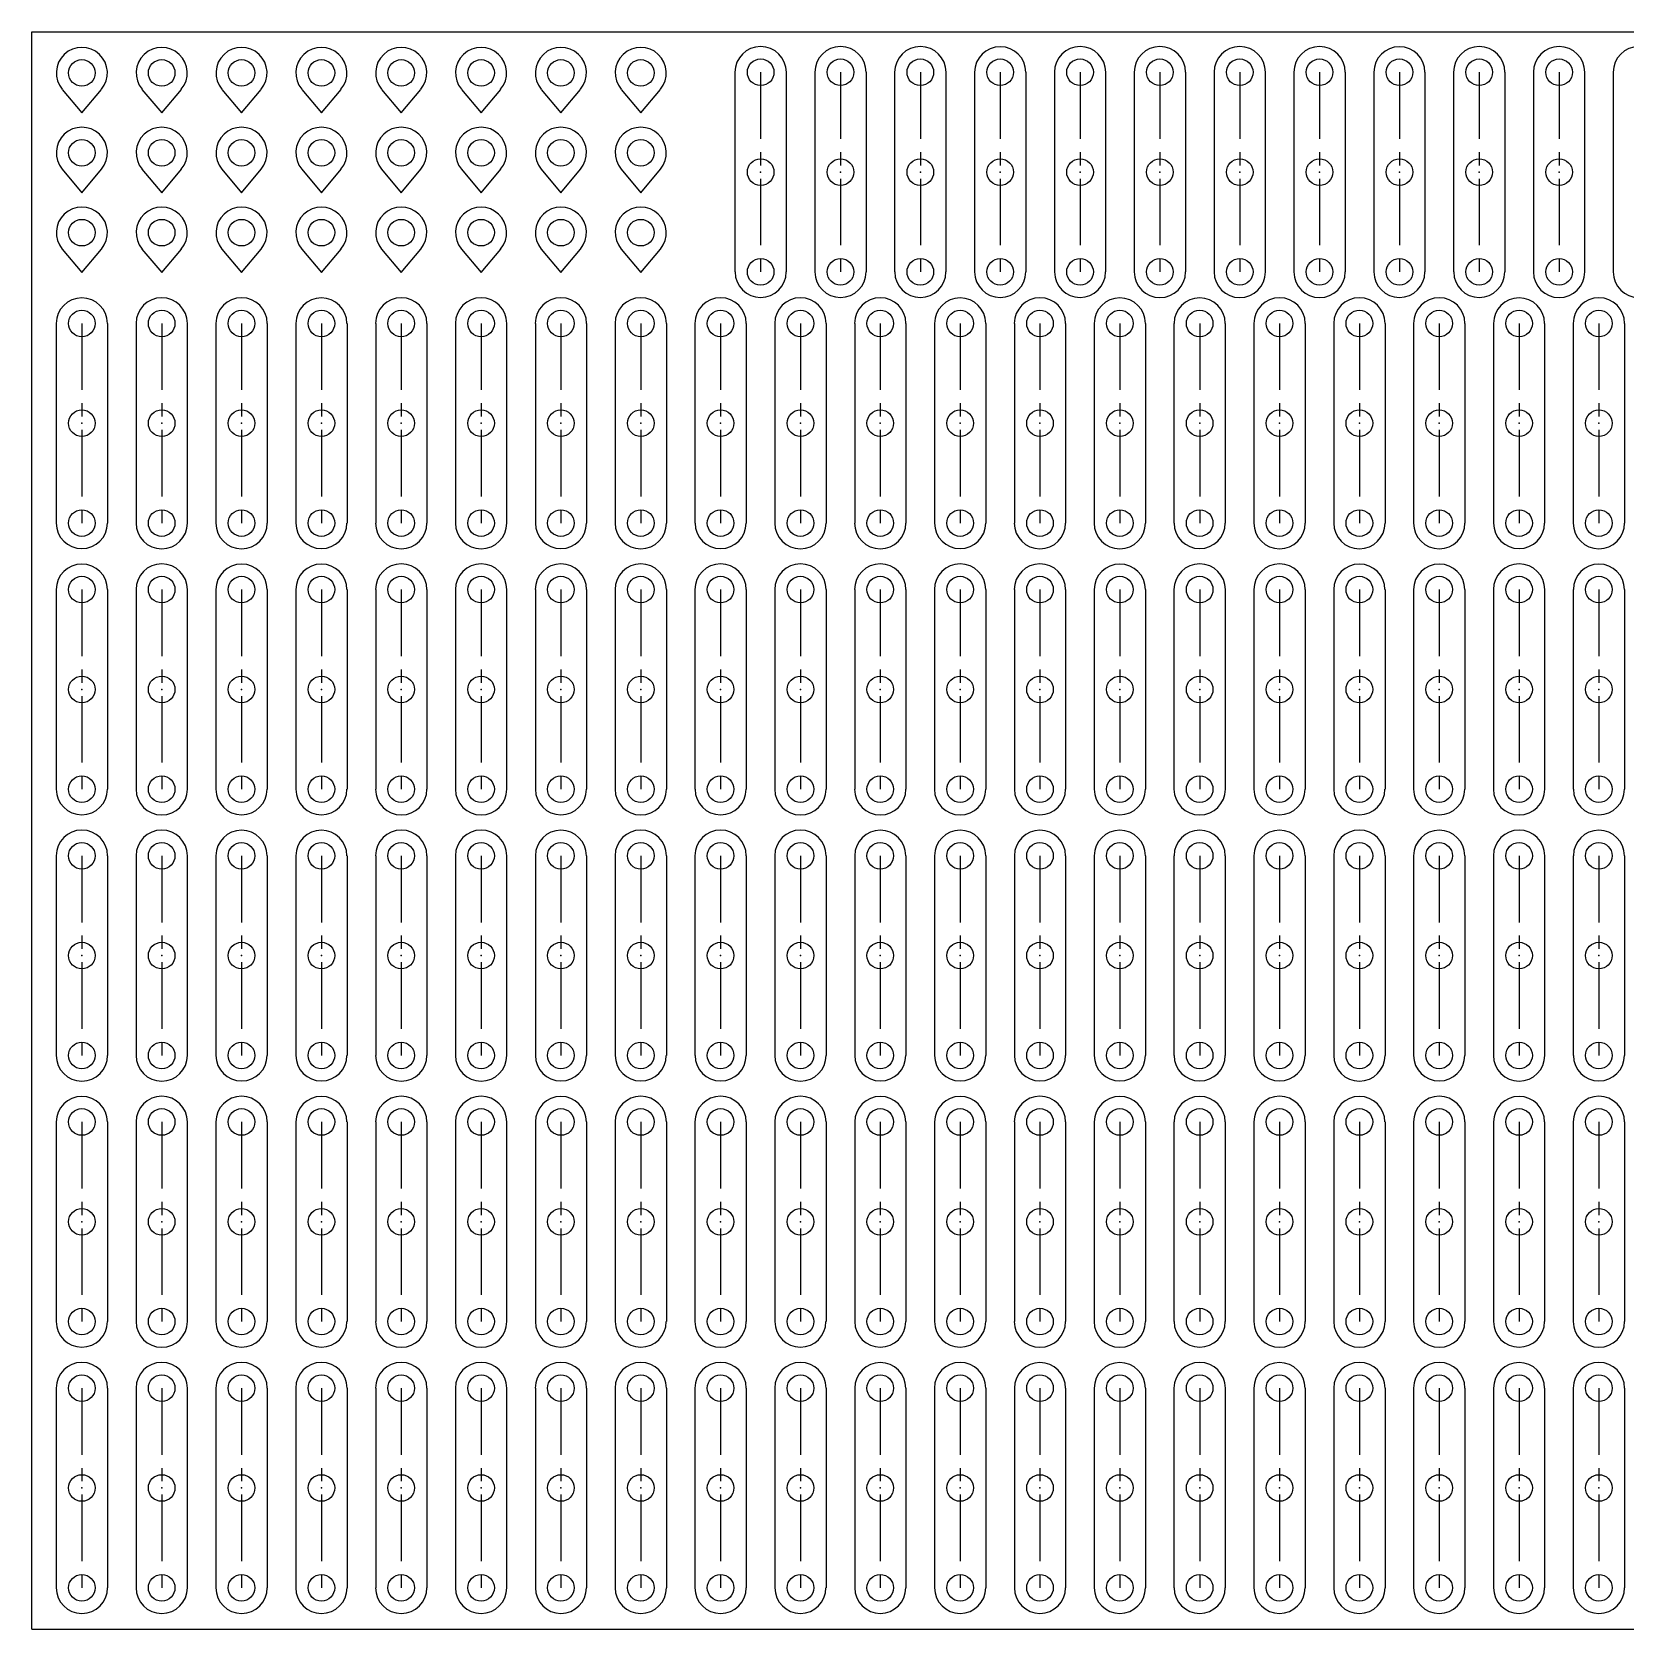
# Model space of a CAD drawing. Header units: inches. Extents: x 0 to 24, y 0 to 12.
# Drawn here: x 0 to 11.97, y 0 to 12 of the extents above; entities that cross this region are included whole.
import ezdxf

# ---------------------------------------------------------------- set-up
doc = ezdxf.new("R2010")
doc.units = ezdxf.units.IN
doc.header["$MEASUREMENT"] = 0
doc.header["$PDSIZE"] = -1
doc.linetypes.add('CENTERX2', pattern=[0.8, 0.5, -0.1, 0.1, -0.1])

msp = doc.modelspace()

# ---------------------------------------------------------------- linework, layer by layer
at = {"color": 7, "linetype": 'Continuous'}
for p, q in [((0, 0), (0, 12)), ((0, 12), (24, 12)), ((5.283, 11.697), (5.283, 10.197)), ((5.668, 11.697), (5.668, 10.197)), ((5.883, 11.697), (5.883, 10.197)), ((6.268, 11.697), (6.268, 10.197)), ((6.483, 11.697), (6.483, 10.197)), ((6.868, 11.697), (6.868, 10.197)), ((7.083, 11.697), (7.083, 10.197)), ((7.468, 11.697), (7.468, 10.197)), ((7.683, 11.697), (7.683, 10.197)), ((8.068, 11.697), (8.068, 10.197)), ((8.283, 11.697), (8.283, 10.197)), ((8.668, 11.697), (8.668, 10.197)), ((8.883, 11.697), (8.883, 10.197)), ((9.268, 11.697), (9.268, 10.197)), ((9.483, 11.697), (9.483, 10.197)), ((9.868, 11.697), (9.868, 10.197)), ((10.083, 11.697), (10.083, 10.197)), ((10.468, 11.697), (10.468, 10.197)), ((10.683, 11.697), (10.683, 10.197)), ((11.068, 11.697), (11.068, 10.197)), ((11.283, 11.697), (11.283, 10.197)), ((11.668, 11.697), (11.668, 10.197)), ((11.883, 11.697), (11.883, 10.197)), ((0.227, 11.568), (0.375, 11.392)), ((0.375, 11.392), (0.523, 11.568)), ((0.827, 11.568), (0.975, 11.392)), ((0.975, 11.392), (1.123, 11.568)), ((1.427, 11.568), (1.575, 11.392)), ((1.575, 11.392), (1.723, 11.568)), ((2.027, 11.568), (2.175, 11.392)), ((2.175, 11.392), (2.323, 11.568)), ((2.627, 11.568), (2.775, 11.392)), ((2.775, 11.392), (2.923, 11.568)), ((3.227, 11.568), (3.375, 11.392)), ((3.375, 11.392), (3.523, 11.568)), ((3.827, 11.568), (3.975, 11.392)), ((3.975, 11.392), (4.123, 11.568)), ((4.427, 11.568), (4.575, 11.392)), ((4.575, 11.392), (4.723, 11.568)), ((0.227, 10.968), (0.375, 10.792)), ((0.375, 10.792), (0.523, 10.968)), ((0.827, 10.968), (0.975, 10.792)), ((0.975, 10.792), (1.123, 10.968)), ((1.427, 10.968), (1.575, 10.792)), ((1.575, 10.792), (1.723, 10.968)), ((2.027, 10.968), (2.175, 10.792)), ((2.175, 10.792), (2.323, 10.968)), ((2.627, 10.968), (2.775, 10.792)), ((2.775, 10.792), (2.923, 10.968)), ((3.227, 10.968), (3.375, 10.792)), ((3.375, 10.792), (3.523, 10.968)), ((3.827, 10.968), (3.975, 10.792)), ((3.975, 10.792), (4.123, 10.968)), ((4.427, 10.968), (4.575, 10.792)), ((4.575, 10.792), (4.723, 10.968)), ((0.227, 10.368), (0.375, 10.192)), ((0.375, 10.192), (0.523, 10.368)), ((0.827, 10.368), (0.975, 10.192)), ((0.975, 10.192), (1.123, 10.368)), ((1.427, 10.368), (1.575, 10.192)), ((1.575, 10.192), (1.723, 10.368)), ((2.027, 10.368), (2.175, 10.192)), ((2.175, 10.192), (2.323, 10.368)), ((2.627, 10.368), (2.775, 10.192)), ((2.775, 10.192), (2.923, 10.368)), ((3.227, 10.368), (3.375, 10.192)), ((3.375, 10.192), (3.523, 10.368)), ((3.827, 10.368), (3.975, 10.192)), ((3.975, 10.192), (4.123, 10.368)), ((4.427, 10.368), (4.575, 10.192)), ((4.575, 10.192), (4.723, 10.368)), ((0.182, 9.81), (0.182, 8.31)), ((0.568, 9.81), (0.568, 8.31)), ((0.782, 9.81), (0.782, 8.31)), ((1.167, 9.81), (1.167, 8.31)), ((1.383, 9.81), (1.383, 8.31)), ((1.768, 9.81), (1.768, 8.31)), ((1.982, 9.81), (1.982, 8.31)), ((2.368, 9.81), (2.368, 8.31)), ((2.583, 9.81), (2.583, 8.31)), ((2.967, 9.81), (2.967, 8.31)), ((3.183, 9.81), (3.183, 8.31)), ((3.567, 9.81), (3.567, 8.31)), ((3.783, 9.81), (3.783, 8.31)), ((4.168, 9.81), (4.168, 8.31)), ((4.383, 9.81), (4.383, 8.31)), ((4.768, 9.81), (4.768, 8.31)), ((4.982, 9.81), (4.982, 8.31)), ((5.367, 9.81), (5.367, 8.31)), ((5.582, 9.81), (5.582, 8.31)), ((5.968, 9.81), (5.968, 8.31)), ((6.183, 9.81), (6.183, 8.31)), ((6.567, 9.81), (6.567, 8.31)), ((6.782, 9.81), (6.782, 8.31)), ((7.168, 9.81), (7.168, 8.31)), ((7.383, 9.81), (7.383, 8.31)), ((7.768, 9.81), (7.768, 8.31)), ((7.982, 9.81), (7.982, 8.31)), ((8.367, 9.81), (8.367, 8.31)), ((8.582, 9.81), (8.582, 8.31)), ((8.967, 9.81), (8.967, 8.31)), ((9.182, 9.81), (9.182, 8.31)), ((9.568, 9.81), (9.568, 8.31)), ((9.783, 9.81), (9.783, 8.31)), ((10.168, 9.81), (10.168, 8.31)), ((10.383, 9.81), (10.383, 8.31)), ((10.768, 9.81), (10.768, 8.31)), ((10.982, 9.81), (10.982, 8.31)), ((11.367, 9.81), (11.367, 8.31)), ((11.582, 9.81), (11.582, 8.31)), ((11.967, 9.81), (11.967, 8.31)), ((0.182, 7.81), (0.182, 6.31)), ((0.568, 7.81), (0.568, 6.31)), ((0.782, 7.81), (0.782, 6.31)), ((1.167, 7.81), (1.167, 6.31)), ((1.383, 7.81), (1.383, 6.31)), ((1.768, 7.81), (1.768, 6.31)), ((1.982, 7.81), (1.982, 6.31)), ((2.368, 7.81), (2.368, 6.31)), ((2.583, 7.81), (2.583, 6.31)), ((2.967, 7.81), (2.967, 6.31)), ((3.183, 7.81), (3.183, 6.31)), ((3.567, 7.81), (3.567, 6.31)), ((3.783, 7.81), (3.783, 6.31)), ((4.168, 7.81), (4.168, 6.31)), ((4.383, 7.81), (4.383, 6.31)), ((4.768, 7.81), (4.768, 6.31)), ((4.982, 7.81), (4.982, 6.31)), ((5.367, 7.81), (5.367, 6.31)), ((5.582, 7.81), (5.582, 6.31)), ((5.968, 7.81), (5.968, 6.31)), ((6.183, 7.81), (6.183, 6.31)), ((6.567, 7.81), (6.567, 6.31)), ((6.782, 7.81), (6.782, 6.31)), ((7.168, 7.81), (7.168, 6.31)), ((7.383, 7.81), (7.383, 6.31)), ((7.768, 7.81), (7.768, 6.31)), ((7.982, 7.81), (7.982, 6.31)), ((8.367, 7.81), (8.367, 6.31)), ((8.582, 7.81), (8.582, 6.31)), ((8.967, 7.81), (8.967, 6.31)), ((9.182, 7.81), (9.182, 6.31)), ((9.568, 7.81), (9.568, 6.31)), ((9.783, 7.81), (9.783, 6.31)), ((10.168, 7.81), (10.168, 6.31)), ((10.383, 7.81), (10.383, 6.31)), ((10.768, 7.81), (10.768, 6.31)), ((10.982, 7.81), (10.982, 6.31)), ((11.367, 7.81), (11.367, 6.31)), ((11.582, 7.81), (11.582, 6.31)), ((11.967, 7.81), (11.967, 6.31)), ((0.182, 5.81), (0.182, 4.31)), ((0.568, 5.81), (0.568, 4.31)), ((0.782, 5.81), (0.782, 4.31)), ((1.167, 5.81), (1.167, 4.31)), ((1.383, 5.81), (1.383, 4.31)), ((1.768, 5.81), (1.768, 4.31)), ((1.982, 5.81), (1.982, 4.31)), ((2.368, 5.81), (2.368, 4.31)), ((2.583, 5.81), (2.583, 4.31)), ((2.967, 5.81), (2.967, 4.31)), ((3.183, 5.81), (3.183, 4.31)), ((3.567, 5.81), (3.567, 4.31)), ((3.783, 5.81), (3.783, 4.31)), ((4.168, 5.81), (4.168, 4.31)), ((4.383, 5.81), (4.383, 4.31)), ((4.768, 5.81), (4.768, 4.31)), ((4.982, 5.81), (4.982, 4.31)), ((5.367, 5.81), (5.367, 4.31)), ((5.582, 5.81), (5.582, 4.31)), ((5.968, 5.81), (5.968, 4.31)), ((6.183, 5.81), (6.183, 4.31)), ((6.567, 5.81), (6.567, 4.31)), ((6.782, 5.81), (6.782, 4.31)), ((7.168, 5.81), (7.168, 4.31)), ((7.383, 5.81), (7.383, 4.31)), ((7.768, 5.81), (7.768, 4.31)), ((7.982, 5.81), (7.982, 4.31)), ((8.367, 5.81), (8.367, 4.31)), ((8.582, 5.81), (8.582, 4.31)), ((8.967, 5.81), (8.967, 4.31)), ((9.182, 5.81), (9.182, 4.31)), ((9.568, 5.81), (9.568, 4.31)), ((9.783, 5.81), (9.783, 4.31)), ((10.168, 5.81), (10.168, 4.31)), ((10.383, 5.81), (10.383, 4.31)), ((10.768, 5.81), (10.768, 4.31)), ((10.982, 5.81), (10.982, 4.31)), ((11.367, 5.81), (11.367, 4.31)), ((11.582, 5.81), (11.582, 4.31)), ((11.967, 5.81), (11.967, 4.31)), ((0.182, 3.81), (0.182, 2.31)), ((0.568, 3.81), (0.568, 2.31)), ((0.782, 3.81), (0.782, 2.31)), ((1.167, 3.81), (1.167, 2.31)), ((1.383, 3.81), (1.383, 2.31)), ((1.768, 3.81), (1.768, 2.31)), ((1.982, 3.81), (1.982, 2.31)), ((2.368, 3.81), (2.368, 2.31)), ((2.583, 3.81), (2.583, 2.31)), ((2.967, 3.81), (2.967, 2.31)), ((3.183, 3.81), (3.183, 2.31)), ((3.567, 3.81), (3.567, 2.31)), ((3.783, 3.81), (3.783, 2.31)), ((4.168, 3.81), (4.168, 2.31)), ((4.383, 3.81), (4.383, 2.31)), ((4.768, 3.81), (4.768, 2.31)), ((4.982, 3.81), (4.982, 2.31)), ((5.367, 3.81), (5.367, 2.31)), ((5.582, 3.81), (5.582, 2.31)), ((5.968, 3.81), (5.968, 2.31)), ((6.183, 3.81), (6.183, 2.31)), ((6.567, 3.81), (6.567, 2.31)), ((6.782, 3.81), (6.782, 2.31)), ((7.168, 3.81), (7.168, 2.31)), ((7.383, 3.81), (7.383, 2.31)), ((7.768, 3.81), (7.768, 2.31)), ((7.982, 3.81), (7.982, 2.31)), ((8.367, 3.81), (8.367, 2.31)), ((8.582, 3.81), (8.582, 2.31)), ((8.967, 3.81), (8.967, 2.31)), ((9.182, 3.81), (9.182, 2.31)), ((9.568, 3.81), (9.568, 2.31)), ((9.783, 3.81), (9.783, 2.31)), ((10.168, 3.81), (10.168, 2.31)), ((10.383, 3.81), (10.383, 2.31)), ((10.768, 3.81), (10.768, 2.31)), ((10.982, 3.81), (10.982, 2.31)), ((11.367, 3.81), (11.367, 2.31)), ((11.582, 3.81), (11.582, 2.31)), ((11.967, 3.81), (11.967, 2.31)), ((0.182, 1.81), (0.182, 0.31)), ((0.568, 1.81), (0.568, 0.31)), ((0.782, 1.81), (0.782, 0.31)), ((1.167, 1.81), (1.167, 0.31)), ((1.383, 1.81), (1.383, 0.31)), ((1.768, 1.81), (1.768, 0.31)), ((1.982, 1.81), (1.982, 0.31)), ((2.368, 1.81), (2.368, 0.31)), ((2.583, 1.81), (2.583, 0.31)), ((2.967, 1.81), (2.967, 0.31)), ((3.183, 1.81), (3.183, 0.31)), ((3.567, 1.81), (3.567, 0.31)), ((3.783, 1.81), (3.783, 0.31)), ((4.168, 1.81), (4.168, 0.31)), ((4.383, 1.81), (4.383, 0.31)), ((4.768, 1.81), (4.768, 0.31)), ((4.982, 1.81), (4.982, 0.31)), ((5.367, 1.81), (5.367, 0.31)), ((5.582, 1.81), (5.582, 0.31)), ((5.968, 1.81), (5.968, 0.31)), ((6.183, 1.81), (6.183, 0.31)), ((6.567, 1.81), (6.567, 0.31)), ((6.782, 1.81), (6.782, 0.31)), ((7.168, 1.81), (7.168, 0.31)), ((7.383, 1.81), (7.383, 0.31)), ((7.768, 1.81), (7.768, 0.31)), ((7.982, 1.81), (7.982, 0.31)), ((8.367, 1.81), (8.367, 0.31)), ((8.582, 1.81), (8.582, 0.31)), ((8.967, 1.81), (8.967, 0.31)), ((9.182, 1.81), (9.182, 0.31)), ((9.568, 1.81), (9.568, 0.31)), ((9.783, 1.81), (9.783, 0.31)), ((10.168, 1.81), (10.168, 0.31)), ((10.383, 1.81), (10.383, 0.31)), ((10.768, 1.81), (10.768, 0.31)), ((10.982, 1.81), (10.982, 0.31)), ((11.367, 1.81), (11.367, 0.31)), ((11.582, 1.81), (11.582, 0.31)), ((11.967, 1.81), (11.967, 0.31)), ((0, 0), (24, 0))]:
    msp.add_line(p, q, dxfattribs=at)
at = {"color": 7, "linetype": 'CENTERX2'}
for p, q in [((5.476, 11.697), (5.476, 10.197)), ((6.076, 11.697), (6.076, 10.197)), ((6.676, 11.697), (6.676, 10.197)), ((7.276, 11.697), (7.276, 10.197)), ((7.876, 11.697), (7.876, 10.197)), ((8.476, 11.697), (8.476, 10.197)), ((9.076, 11.697), (9.076, 10.197)), ((9.676, 11.697), (9.676, 10.197)), ((10.276, 11.697), (10.276, 10.197)), ((10.876, 11.697), (10.876, 10.197)), ((11.476, 11.697), (11.476, 10.197)), ((0.375, 9.81), (0.375, 8.31)), ((0.975, 9.81), (0.975, 8.31)), ((1.575, 9.81), (1.575, 8.31)), ((2.175, 9.81), (2.175, 8.31)), ((2.775, 9.81), (2.775, 8.31)), ((3.375, 9.81), (3.375, 8.31)), ((3.975, 9.81), (3.975, 8.31)), ((4.575, 9.81), (4.575, 8.31)), ((5.175, 9.81), (5.175, 8.31)), ((5.775, 9.81), (5.775, 8.31)), ((6.375, 9.81), (6.375, 8.31)), ((6.975, 9.81), (6.975, 8.31)), ((7.575, 9.81), (7.575, 8.31)), ((8.175, 9.81), (8.175, 8.31)), ((8.775, 9.81), (8.775, 8.31)), ((9.375, 9.81), (9.375, 8.31)), ((9.975, 9.81), (9.975, 8.31)), ((10.575, 9.81), (10.575, 8.31)), ((11.175, 9.81), (11.175, 8.31)), ((11.775, 9.81), (11.775, 8.31)), ((0.375, 7.81), (0.375, 6.31)), ((0.975, 7.81), (0.975, 6.31)), ((1.575, 7.81), (1.575, 6.31)), ((2.175, 7.81), (2.175, 6.31)), ((2.775, 7.81), (2.775, 6.31)), ((3.375, 7.81), (3.375, 6.31)), ((3.975, 7.81), (3.975, 6.31)), ((4.575, 7.81), (4.575, 6.31)), ((5.175, 7.81), (5.175, 6.31)), ((5.775, 7.81), (5.775, 6.31)), ((6.375, 7.81), (6.375, 6.31)), ((6.975, 7.81), (6.975, 6.31)), ((7.575, 7.81), (7.575, 6.31)), ((8.175, 7.81), (8.175, 6.31)), ((8.775, 7.81), (8.775, 6.31)), ((9.375, 7.81), (9.375, 6.31)), ((9.975, 7.81), (9.975, 6.31)), ((10.575, 7.81), (10.575, 6.31)), ((11.175, 7.81), (11.175, 6.31)), ((11.775, 7.81), (11.775, 6.31)), ((0.375, 5.81), (0.375, 4.31)), ((0.975, 5.81), (0.975, 4.31)), ((1.575, 5.81), (1.575, 4.31)), ((2.175, 5.81), (2.175, 4.31)), ((2.775, 5.81), (2.775, 4.31)), ((3.375, 5.81), (3.375, 4.31)), ((3.975, 5.81), (3.975, 4.31)), ((4.575, 5.81), (4.575, 4.31)), ((5.175, 5.81), (5.175, 4.31)), ((5.775, 5.81), (5.775, 4.31)), ((6.375, 5.81), (6.375, 4.31)), ((6.975, 5.81), (6.975, 4.31)), ((7.575, 5.81), (7.575, 4.31)), ((8.175, 5.81), (8.175, 4.31)), ((8.775, 5.81), (8.775, 4.31)), ((9.375, 5.81), (9.375, 4.31)), ((9.975, 5.81), (9.975, 4.31)), ((10.575, 5.81), (10.575, 4.31)), ((11.175, 5.81), (11.175, 4.31)), ((11.775, 5.81), (11.775, 4.31)), ((0.375, 3.81), (0.375, 2.31)), ((0.975, 3.81), (0.975, 2.31)), ((1.575, 3.81), (1.575, 2.31)), ((2.175, 3.81), (2.175, 2.31)), ((2.775, 3.81), (2.775, 2.31)), ((3.375, 3.81), (3.375, 2.31)), ((3.975, 3.81), (3.975, 2.31)), ((4.575, 3.81), (4.575, 2.31)), ((5.175, 3.81), (5.175, 2.31)), ((5.775, 3.81), (5.775, 2.31)), ((6.375, 3.81), (6.375, 2.31)), ((6.975, 3.81), (6.975, 2.31)), ((7.575, 3.81), (7.575, 2.31)), ((8.175, 3.81), (8.175, 2.31)), ((8.775, 3.81), (8.775, 2.31)), ((9.375, 3.81), (9.375, 2.31)), ((9.975, 3.81), (9.975, 2.31)), ((10.575, 3.81), (10.575, 2.31)), ((11.175, 3.81), (11.175, 2.31)), ((11.775, 3.81), (11.775, 2.31)), ((0.375, 1.81), (0.375, 0.31)), ((0.975, 1.81), (0.975, 0.31)), ((1.575, 1.81), (1.575, 0.31)), ((2.175, 1.81), (2.175, 0.31)), ((2.775, 1.81), (2.775, 0.31)), ((3.375, 1.81), (3.375, 0.31)), ((3.975, 1.81), (3.975, 0.31)), ((4.575, 1.81), (4.575, 0.31)), ((5.175, 1.81), (5.175, 0.31)), ((5.775, 1.81), (5.775, 0.31)), ((6.375, 1.81), (6.375, 0.31)), ((6.975, 1.81), (6.975, 0.31)), ((7.575, 1.81), (7.575, 0.31)), ((8.175, 1.81), (8.175, 0.31)), ((8.775, 1.81), (8.775, 0.31)), ((9.375, 1.81), (9.375, 0.31)), ((9.975, 1.81), (9.975, 0.31)), ((10.575, 1.81), (10.575, 0.31)), ((11.175, 1.81), (11.175, 0.31)), ((11.775, 1.81), (11.775, 0.31))]:
    msp.add_line(p, q, dxfattribs=at)
at = {"color": 7, "linetype": 'Continuous'}
for centre in [(0.375, 11.692), (0.975, 11.692), (1.575, 11.692), (2.175, 11.692), (2.775, 11.692), (3.375, 11.692), (3.975, 11.692), (4.575, 11.692), (5.476, 11.697), (6.076, 11.697), (6.676, 11.697), (7.276, 11.697), (7.876, 11.697), (8.476, 11.697), (9.076, 11.697), (9.676, 11.697), (10.276, 11.697), (10.876, 11.697), (11.476, 11.697), (0.375, 11.092), (0.975, 11.092), (1.575, 11.092), (2.175, 11.092), (2.775, 11.092), (3.375, 11.092), (3.975, 11.092), (4.575, 11.092), (5.476, 10.947), (6.076, 10.947), (6.676, 10.947), (7.276, 10.947), (7.876, 10.947), (8.476, 10.947), (9.076, 10.947), (9.676, 10.947), (10.276, 10.947), (10.876, 10.947), (11.476, 10.947), (0.375, 10.492), (0.975, 10.492), (1.575, 10.492), (2.175, 10.492), (2.775, 10.492), (3.375, 10.492), (3.975, 10.492), (4.575, 10.492), (5.476, 10.197), (6.076, 10.197), (6.676, 10.197), (7.276, 10.197), (7.876, 10.197), (8.476, 10.197), (9.076, 10.197), (9.676, 10.197), (10.276, 10.197), (10.876, 10.197), (11.476, 10.197), (0.375, 9.81), (0.975, 9.81), (1.575, 9.81), (2.175, 9.81), (2.775, 9.81), (3.375, 9.81), (3.975, 9.81), (4.575, 9.81), (5.175, 9.81), (5.775, 9.81), (6.375, 9.81), (6.975, 9.81), (7.575, 9.81), (8.175, 9.81), (8.775, 9.81), (9.375, 9.81), (9.975, 9.81), (10.575, 9.81), (11.175, 9.81), (11.775, 9.81), (0.375, 9.06), (0.975, 9.06), (1.575, 9.06), (2.175, 9.06), (2.775, 9.06), (3.375, 9.06), (3.975, 9.06), (4.575, 9.06), (5.175, 9.06), (5.775, 9.06), (6.375, 9.06), (6.975, 9.06), (7.575, 9.06), (8.175, 9.06), (8.775, 9.06), (9.375, 9.06), (9.975, 9.06), (10.575, 9.06), (11.175, 9.06), (11.775, 9.06), (0.375, 8.31), (0.975, 8.31), (1.575, 8.31), (2.175, 8.31), (2.775, 8.31), (3.375, 8.31), (3.975, 8.31), (4.575, 8.31), (5.175, 8.31), (5.775, 8.31), (6.375, 8.31), (6.975, 8.31), (7.575, 8.31), (8.175, 8.31), (8.775, 8.31), (9.375, 8.31), (9.975, 8.31), (10.575, 8.31), (11.175, 8.31), (11.775, 8.31), (0.375, 7.81), (0.975, 7.81), (1.575, 7.81), (2.175, 7.81), (2.775, 7.81), (3.375, 7.81), (3.975, 7.81), (4.575, 7.81), (5.175, 7.81), (5.775, 7.81), (6.375, 7.81), (6.975, 7.81), (7.575, 7.81), (8.175, 7.81), (8.775, 7.81), (9.375, 7.81), (9.975, 7.81), (10.575, 7.81), (11.175, 7.81), (11.775, 7.81), (0.375, 7.06), (0.975, 7.06), (1.575, 7.06), (2.175, 7.06), (2.775, 7.06), (3.375, 7.06), (3.975, 7.06), (4.575, 7.06), (5.175, 7.06), (5.775, 7.06), (6.375, 7.06), (6.975, 7.06), (7.575, 7.06), (8.175, 7.06), (8.775, 7.06), (9.375, 7.06), (9.975, 7.06), (10.575, 7.06), (11.175, 7.06), (11.775, 7.06), (0.375, 6.31), (0.975, 6.31), (1.575, 6.31), (2.175, 6.31), (2.775, 6.31), (3.375, 6.31), (3.975, 6.31), (4.575, 6.31), (5.175, 6.31), (5.775, 6.31), (6.375, 6.31), (6.975, 6.31), (7.575, 6.31), (8.175, 6.31), (8.775, 6.31), (9.375, 6.31), (9.975, 6.31), (10.575, 6.31), (11.175, 6.31), (11.775, 6.31), (0.375, 5.81), (0.975, 5.81), (1.575, 5.81), (2.175, 5.81), (2.775, 5.81), (3.375, 5.81), (3.975, 5.81), (4.575, 5.81), (5.175, 5.81), (5.775, 5.81), (6.375, 5.81), (6.975, 5.81), (7.575, 5.81), (8.175, 5.81), (8.775, 5.81), (9.375, 5.81), (9.975, 5.81), (10.575, 5.81), (11.175, 5.81), (11.775, 5.81), (0.375, 5.06), (1.575, 5.06), (2.175, 5.06), (3.375, 5.06), (6.375, 5.06), (6.975, 5.06), (7.575, 5.06), (8.175, 5.06), (8.775, 5.06), (9.375, 5.06), (9.975, 5.06), (10.575, 5.06), (11.175, 5.06), (11.775, 5.06), (0.975, 5.06), (2.775, 5.06), (3.975, 5.06), (4.575, 5.06), (5.175, 5.06), (5.775, 5.06), (0.375, 4.31), (0.975, 4.31), (1.575, 4.31), (2.175, 4.31), (2.775, 4.31), (3.375, 4.31), (3.975, 4.31), (4.575, 4.31), (5.175, 4.31), (5.775, 4.31), (6.375, 4.31), (6.975, 4.31), (7.575, 4.31), (8.175, 4.31), (8.775, 4.31), (9.375, 4.31), (9.975, 4.31), (10.575, 4.31), (11.175, 4.31), (11.775, 4.31), (0.375, 3.81), (0.975, 3.81), (1.575, 3.81), (2.175, 3.81), (2.775, 3.81), (3.375, 3.81), (3.975, 3.81), (4.575, 3.81), (5.175, 3.81), (5.775, 3.81), (6.375, 3.81), (6.975, 3.81), (7.575, 3.81), (8.175, 3.81), (8.775, 3.81), (9.375, 3.81), (9.975, 3.81), (10.575, 3.81), (11.175, 3.81), (11.775, 3.81), (0.375, 3.06), (0.975, 3.06), (1.575, 3.06), (2.175, 3.06), (2.775, 3.06), (3.375, 3.06), (3.975, 3.06), (4.575, 3.06), (5.175, 3.06), (5.775, 3.06), (6.375, 3.06), (6.975, 3.06), (7.575, 3.06), (8.175, 3.06), (8.775, 3.06), (9.375, 3.06), (9.975, 3.06), (10.575, 3.06), (11.175, 3.06), (11.775, 3.06), (0.375, 2.31), (0.975, 2.31), (1.575, 2.31), (2.175, 2.31), (2.775, 2.31), (3.375, 2.31), (3.975, 2.31), (4.575, 2.31), (5.175, 2.31), (5.775, 2.31), (6.375, 2.31), (6.975, 2.31), (7.575, 2.31), (8.175, 2.31), (8.775, 2.31), (9.375, 2.31), (9.975, 2.31), (10.575, 2.31), (11.175, 2.31), (11.775, 2.31), (0.375, 1.81), (0.975, 1.81), (1.575, 1.81), (2.175, 1.81), (2.775, 1.81), (3.375, 1.81), (3.975, 1.81), (4.575, 1.81), (5.175, 1.81), (5.775, 1.81), (6.375, 1.81), (6.975, 1.81), (7.575, 1.81), (8.175, 1.81), (8.775, 1.81), (9.375, 1.81), (9.975, 1.81), (10.575, 1.81), (11.175, 1.81), (11.775, 1.81), (0.375, 1.06), (0.975, 1.06), (1.575, 1.06), (2.175, 1.06), (2.775, 1.06), (3.375, 1.06), (3.975, 1.06), (4.575, 1.06), (5.175, 1.06), (5.775, 1.06), (6.375, 1.06), (6.975, 1.06), (7.575, 1.06), (8.175, 1.06), (8.775, 1.06), (9.375, 1.06), (9.975, 1.06), (10.575, 1.06), (11.175, 1.06), (11.775, 1.06), (0.375, 0.31), (0.975, 0.31), (1.575, 0.31), (2.175, 0.31), (2.775, 0.31), (3.375, 0.31), (3.975, 0.31), (4.575, 0.31), (5.175, 0.31), (5.775, 0.31), (6.375, 0.31), (6.975, 0.31), (7.575, 0.31), (8.175, 0.31), (8.775, 0.31), (9.375, 0.31), (9.975, 0.31), (10.575, 0.31), (11.175, 0.31), (11.775, 0.31)]:
    msp.add_circle(centre, 0.1, dxfattribs=at)
for centre, radius, start, end in [((0.375, 11.692), 0.192, 320.0838, 219.9162), ((0.975, 11.692), 0.192, 320.0838, 219.9162), ((1.575, 11.692), 0.192, 320.0838, 219.9162), ((2.175, 11.692), 0.192, 320.0838, 219.9162), ((2.775, 11.692), 0.192, 320.0838, 219.9162), ((3.375, 11.692), 0.192, 320.0838, 219.9162), ((3.975, 11.692), 0.192, 320.0838, 219.9162), ((4.575, 11.692), 0.192, 320.0838, 219.9162), ((5.476, 11.697), 0.193, 0, 180), ((6.076, 11.697), 0.193, 0, 180), ((6.676, 11.697), 0.193, 0, 180), ((7.276, 11.697), 0.192, 0, 180), ((7.876, 11.697), 0.193, 0, 180), ((8.476, 11.697), 0.193, 0, 180), ((9.076, 11.697), 0.193, 0, 180), ((9.676, 11.697), 0.193, 0, 180), ((10.276, 11.697), 0.192, 0, 180), ((10.876, 11.697), 0.193, 0, 180), ((11.476, 11.697), 0.193, 0, 180), ((12.076, 11.697), 0.193, 0, 180), ((0.375, 11.092), 0.192, 320.0838, 219.9162), ((0.975, 11.092), 0.192, 320.0838, 219.9162), ((1.575, 11.092), 0.192, 320.0838, 219.9162), ((2.175, 11.092), 0.192, 320.0838, 219.9162), ((2.775, 11.092), 0.192, 320.0838, 219.9162), ((3.375, 11.092), 0.192, 320.0838, 219.9162), ((3.975, 11.092), 0.192, 320.0838, 219.9162), ((4.575, 11.092), 0.192, 320.0838, 219.9162), ((0.375, 10.492), 0.192, 320.0838, 219.9162), ((0.975, 10.492), 0.192, 320.0838, 219.9162), ((1.575, 10.492), 0.192, 320.0838, 219.9162), ((2.175, 10.492), 0.192, 320.0838, 219.9162), ((2.775, 10.492), 0.192, 320.0838, 219.9162), ((3.375, 10.492), 0.192, 320.0838, 219.9162), ((3.975, 10.492), 0.192, 320.0838, 219.9162), ((4.575, 10.492), 0.192, 320.0838, 219.9162), ((5.476, 10.197), 0.192, 180, 0), ((6.076, 10.197), 0.192, 180, 0), ((6.676, 10.197), 0.192, 180, 0), ((7.276, 10.197), 0.192, 180, 0), ((7.876, 10.197), 0.192, 180, 0), ((8.476, 10.197), 0.193, 180, 0), ((9.076, 10.197), 0.193, 180, 0), ((9.676, 10.197), 0.193, 180, 0), ((10.276, 10.197), 0.192, 180, 0), ((10.876, 10.197), 0.192, 180, 0), ((11.476, 10.197), 0.193, 180, 0), ((12.076, 10.197), 0.193, 180, 0), ((0.375, 9.81), 0.192, 0, 180), ((0.975, 9.81), 0.193, 0, 180), ((1.575, 9.81), 0.193, 0, 180), ((2.175, 9.81), 0.192, 0, 180), ((2.775, 9.81), 0.193, 0, 180), ((3.375, 9.81), 0.193, 0, 180), ((3.975, 9.81), 0.193, 0, 180), ((4.575, 9.81), 0.193, 0, 180), ((5.175, 9.81), 0.193, 0, 180), ((5.775, 9.81), 0.193, 0, 180), ((6.375, 9.81), 0.193, 0, 180), ((6.975, 9.81), 0.192, 0, 180), ((7.575, 9.81), 0.193, 0, 180), ((8.175, 9.81), 0.192, 0, 180), ((8.775, 9.81), 0.192, 0, 180), ((9.375, 9.81), 0.193, 0, 180), ((9.975, 9.81), 0.193, 0, 180), ((10.575, 9.81), 0.193, 0, 180), ((11.175, 9.81), 0.192, 0, 180), ((11.775, 9.81), 0.193, 0, 180), ((0.375, 8.31), 0.192, 180, 0), ((0.975, 8.31), 0.193, 180, 0), ((1.575, 8.31), 0.193, 180, 0), ((2.175, 8.31), 0.192, 180, 0), ((2.775, 8.31), 0.193, 180, 0), ((3.375, 8.31), 0.193, 180, 0), ((3.975, 8.31), 0.192, 180, 0), ((4.575, 8.31), 0.193, 180, 0), ((5.175, 8.31), 0.192, 180, 0), ((5.775, 8.31), 0.193, 180, 0), ((6.375, 8.31), 0.193, 180, 0), ((6.975, 8.31), 0.192, 180, 0), ((7.575, 8.31), 0.193, 180, 0), ((8.175, 8.31), 0.193, 180, 0), ((8.775, 8.31), 0.192, 180, 0), ((9.375, 8.31), 0.193, 180, 0), ((9.975, 8.31), 0.193, 180, 0), ((10.575, 8.31), 0.193, 180, 0), ((11.175, 8.31), 0.192, 180, 0), ((11.775, 8.31), 0.193, 180, 0), ((0.375, 7.81), 0.192, 0, 180), ((0.975, 7.81), 0.193, 0, 180), ((1.575, 7.81), 0.192, 0, 180), ((2.175, 7.81), 0.192, 0, 180), ((2.775, 7.81), 0.193, 0, 180), ((3.375, 7.81), 0.193, 0, 180), ((3.975, 7.81), 0.193, 0, 180), ((4.575, 7.81), 0.193, 0, 180), ((5.175, 7.81), 0.193, 0, 180), ((5.775, 7.81), 0.193, 0, 180), ((6.375, 7.81), 0.193, 0, 180), ((6.975, 7.81), 0.193, 0, 180), ((7.575, 7.81), 0.193, 0, 180), ((8.175, 7.81), 0.192, 0, 180), ((8.775, 7.81), 0.193, 0, 180), ((9.375, 7.81), 0.193, 0, 180), ((9.975, 7.81), 0.192, 0, 180), ((10.575, 7.81), 0.192, 0, 180), ((11.175, 7.81), 0.193, 0, 180), ((11.775, 7.81), 0.192, 0, 180), ((0.375, 6.31), 0.192, 180, 0), ((0.975, 6.31), 0.193, 180, 0), ((1.575, 6.31), 0.192, 180, 0), ((2.175, 6.31), 0.192, 180, 0), ((2.775, 6.31), 0.193, 180, 0), ((3.375, 6.31), 0.193, 180, 0), ((3.975, 6.31), 0.192, 180, 0), ((4.575, 6.31), 0.193, 180, 0), ((5.175, 6.31), 0.192, 180, 0), ((5.775, 6.31), 0.193, 180, 0), ((6.375, 6.31), 0.193, 180, 0), ((6.975, 6.31), 0.193, 180, 0), ((7.575, 6.31), 0.192, 180, 0), ((8.175, 6.31), 0.192, 180, 0), ((8.775, 6.31), 0.193, 180, 0), ((9.375, 6.31), 0.192, 180, 0), ((9.975, 6.31), 0.192, 180, 0), ((10.575, 6.31), 0.192, 180, 0), ((11.175, 6.31), 0.193, 180, 0), ((11.775, 6.31), 0.192, 180, 0), ((0.375, 5.81), 0.193, 0, 180), ((0.975, 5.81), 0.193, 0, 180), ((1.575, 5.81), 0.192, 0, 180), ((2.175, 5.81), 0.192, 0, 180), ((2.775, 5.81), 0.193, 0, 180), ((3.375, 5.81), 0.193, 0, 180), ((3.975, 5.81), 0.192, 0, 180), ((4.575, 5.81), 0.193, 0, 180), ((5.175, 5.81), 0.193, 0, 180), ((5.775, 5.81), 0.193, 0, 180), ((6.375, 5.81), 0.192, 0, 180), ((6.975, 5.81), 0.192, 0, 180), ((7.575, 5.81), 0.192, 0, 180), ((8.175, 5.81), 0.192, 0, 180), ((8.775, 5.81), 0.192, 0, 180), ((9.375, 5.81), 0.192, 0, 180), ((9.975, 5.81), 0.193, 0, 180), ((10.575, 5.81), 0.192, 0, 180), ((11.175, 5.81), 0.193, 0, 180), ((11.775, 5.81), 0.192, 0, 180), ((0.375, 4.31), 0.193, 180, 0), ((0.975, 4.31), 0.193, 180, 0), ((1.575, 4.31), 0.192, 180, 0), ((2.175, 4.31), 0.192, 180, 0), ((2.775, 4.31), 0.193, 180, 0), ((3.375, 4.31), 0.193, 180, 0), ((3.975, 4.31), 0.192, 180, 0), ((4.575, 4.31), 0.192, 180, 0), ((5.175, 4.31), 0.192, 180, 0), ((5.775, 4.31), 0.193, 180, 0), ((6.375, 4.31), 0.192, 180, 0), ((6.975, 4.31), 0.192, 180, 0), ((7.575, 4.31), 0.192, 180, 0), ((8.175, 4.31), 0.192, 180, 0), ((8.775, 4.31), 0.192, 180, 0), ((9.375, 4.31), 0.192, 180, 0), ((9.975, 4.31), 0.193, 180, 0), ((10.575, 4.31), 0.192, 180, 0), ((11.175, 4.31), 0.193, 180, 0), ((11.775, 4.31), 0.192, 180, 0), ((0.375, 3.81), 0.192, 0, 180), ((0.975, 3.81), 0.193, 0, 180), ((1.575, 3.81), 0.193, 0, 180), ((2.175, 3.81), 0.192, 0, 180), ((2.775, 3.81), 0.193, 0, 180), ((3.375, 3.81), 0.193, 0, 180), ((3.975, 3.81), 0.192, 0, 180), ((4.575, 3.81), 0.193, 0, 180), ((5.175, 3.81), 0.193, 0, 180), ((5.775, 3.81), 0.193, 0, 180), ((6.375, 3.81), 0.192, 0, 180), ((6.975, 3.81), 0.192, 0, 180), ((7.575, 3.81), 0.193, 0, 180), ((8.175, 3.81), 0.192, 0, 180), ((8.775, 3.81), 0.192, 0, 180), ((9.375, 3.81), 0.193, 0, 180), ((9.975, 3.81), 0.192, 0, 180), ((10.575, 3.81), 0.193, 0, 180), ((11.175, 3.81), 0.192, 0, 180), ((11.775, 3.81), 0.193, 0, 180), ((0.375, 2.31), 0.192, 180, 0), ((0.975, 2.31), 0.193, 180, 0), ((1.575, 2.31), 0.192, 180, 0), ((2.175, 2.31), 0.192, 180, 0), ((2.775, 2.31), 0.193, 180, 0), ((3.375, 2.31), 0.193, 180, 0), ((3.975, 2.31), 0.192, 180, 0), ((4.575, 2.31), 0.192, 180, 0), ((5.175, 2.31), 0.193, 180, 0), ((5.775, 2.31), 0.192, 180, 0), ((6.375, 2.31), 0.192, 180, 0), ((6.975, 2.31), 0.192, 180, 0), ((7.575, 2.31), 0.193, 180, 0), ((8.175, 2.31), 0.193, 180, 0), ((8.775, 2.31), 0.192, 180, 0), ((9.375, 2.31), 0.193, 180, 0), ((9.975, 2.31), 0.193, 180, 0), ((10.575, 2.31), 0.193, 180, 0), ((11.175, 2.31), 0.192, 180, 0), ((11.775, 2.31), 0.193, 180, 0), ((0.375, 1.81), 0.193, 0, 180), ((0.975, 1.81), 0.193, 0, 180), ((1.575, 1.81), 0.193, 0, 180), ((2.175, 1.81), 0.193, 0, 180), ((2.775, 1.81), 0.193, 0, 180), ((3.375, 1.81), 0.193, 0, 180), ((3.975, 1.81), 0.193, 0, 180), ((4.575, 1.81), 0.193, 0, 180), ((5.175, 1.81), 0.193, 0, 180), ((5.775, 1.81), 0.193, 0, 180), ((6.375, 1.81), 0.192, 0, 180), ((6.975, 1.81), 0.193, 0, 180), ((7.575, 1.81), 0.192, 0, 180), ((8.175, 1.81), 0.192, 0, 180), ((8.775, 1.81), 0.193, 0, 180), ((9.375, 1.81), 0.192, 0, 180), ((9.975, 1.81), 0.193, 0, 180), ((10.575, 1.81), 0.193, 0, 180), ((11.175, 1.81), 0.192, 0, 180), ((11.775, 1.81), 0.193, 0, 180), ((0.375, 0.31), 0.193, 180, 0), ((0.975, 0.31), 0.193, 180, 0), ((1.575, 0.31), 0.193, 180, 0), ((2.175, 0.31), 0.193, 180, 0), ((2.775, 0.31), 0.193, 180, 0), ((3.375, 0.31), 0.193, 180, 0), ((3.975, 0.31), 0.192, 180, 0), ((4.575, 0.31), 0.193, 180, 0), ((5.175, 0.31), 0.193, 180, 0), ((5.775, 0.31), 0.192, 180, 0), ((6.375, 0.31), 0.192, 180, 0), ((6.975, 0.31), 0.192, 180, 0), ((7.575, 0.31), 0.192, 180, 0), ((8.175, 0.31), 0.192, 180, 0), ((8.775, 0.31), 0.192, 180, 0), ((9.375, 0.31), 0.192, 180, 0), ((9.975, 0.31), 0.193, 180, 0), ((10.575, 0.31), 0.193, 180, 0), ((11.175, 0.31), 0.192, 180, 0), ((11.775, 0.31), 0.193, 180, 0)]:
    msp.add_arc(centre, radius, start, end, dxfattribs=at)
for p in [(5.476, 10.947), (6.076, 10.947), (6.676, 10.947), (7.276, 10.947), (7.876, 10.947), (8.476, 10.947), (9.076, 10.947), (9.676, 10.947), (10.276, 10.947), (10.876, 10.947), (11.476, 10.947), (0.375, 9.06), (0.975, 9.06), (1.575, 9.06), (2.175, 9.06), (2.775, 9.06), (3.375, 9.06), (3.975, 9.06), (4.575, 9.06), (5.175, 9.06), (5.775, 9.06), (6.375, 9.06), (6.975, 9.06), (7.575, 9.06), (8.175, 9.06), (8.775, 9.06), (9.375, 9.06), (9.975, 9.06), (10.575, 9.06), (11.175, 9.06), (11.775, 9.06), (0.375, 7.06), (0.975, 7.06), (1.575, 7.06), (2.175, 7.06), (2.775, 7.06), (3.375, 7.06), (3.975, 7.06), (4.575, 7.06), (5.175, 7.06), (5.775, 7.06), (6.375, 7.06), (6.975, 7.06), (7.575, 7.06), (8.175, 7.06), (8.775, 7.06), (9.375, 7.06), (9.975, 7.06), (10.575, 7.06), (11.175, 7.06), (11.775, 7.06), (0.375, 5.06), (0.975, 5.06), (1.575, 5.06), (2.175, 5.06), (2.775, 5.06), (3.375, 5.06), (3.975, 5.06), (4.575, 5.06), (5.175, 5.06), (5.775, 5.06), (6.375, 5.06), (6.975, 5.06), (7.575, 5.06), (8.175, 5.06), (8.775, 5.06), (9.375, 5.06), (9.975, 5.06), (10.575, 5.06), (11.175, 5.06), (11.775, 5.06), (0.375, 3.06), (0.975, 3.06), (1.575, 3.06), (2.175, 3.06), (2.775, 3.06), (3.375, 3.06), (3.975, 3.06), (4.575, 3.06), (5.175, 3.06), (5.775, 3.06), (6.375, 3.06), (6.975, 3.06), (7.575, 3.06), (8.175, 3.06), (8.775, 3.06), (9.375, 3.06), (9.975, 3.06), (10.575, 3.06), (11.175, 3.06), (11.775, 3.06), (0.375, 1.06), (0.975, 1.06), (1.575, 1.06), (2.175, 1.06), (2.775, 1.06), (3.375, 1.06), (3.975, 1.06), (4.575, 1.06), (5.175, 1.06), (5.775, 1.06), (6.375, 1.06), (6.975, 1.06), (7.575, 1.06), (8.175, 1.06), (8.775, 1.06), (9.375, 1.06), (9.975, 1.06), (10.575, 1.06), (11.175, 1.06), (11.775, 1.06)]:
    msp.add_point(p, dxfattribs=at)

doc.saveas('drawing.dxf')
